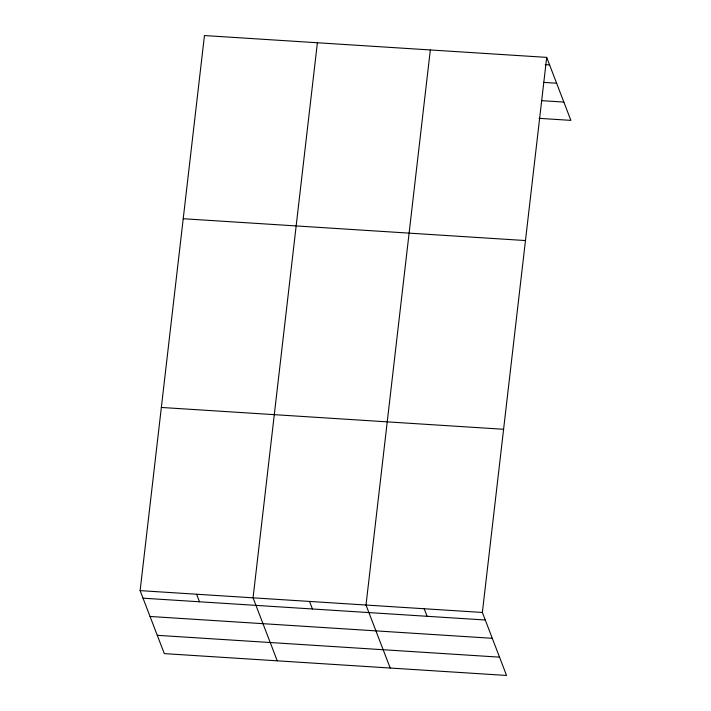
<?xml version="1.0" encoding="UTF-8"?>
<svg xmlns="http://www.w3.org/2000/svg" width="711" height="711" viewBox="0 0 711 711"><rect width="100%" height="100%" fill="white"/><g stroke="black" fill="none" stroke-linecap="round" stroke-linejoin="round"><path stroke-width="1.07" d="M546.697 57.378L482.369 612.455L506.552 675.45L164.303 653.622L140.12 590.628L204.448 35.55L546.697 57.378L570.88 120.372L539.045 118.337M317.39 42.749L253.063 597.835L277.246 660.83M430.333 49.957L366.005 605.034L390.188 668.029M545.204 64.648L549.594 64.923M543.444 82.378L556.615 83.223M541.898 100.678L563.85 102.073M183.225 218.73L525.465 240.549M161.353 407.456L503.592 429.275M140.12 590.628L482.369 612.455M143.018 598.182L485.266 620.001M150.048 616.473L492.288 638.3M157.282 635.323L499.531 657.151M424.183 608.74L427.089 616.295M309.534 601.435L312.431 608.98M196.591 594.227L199.489 601.782"/></g></svg>
